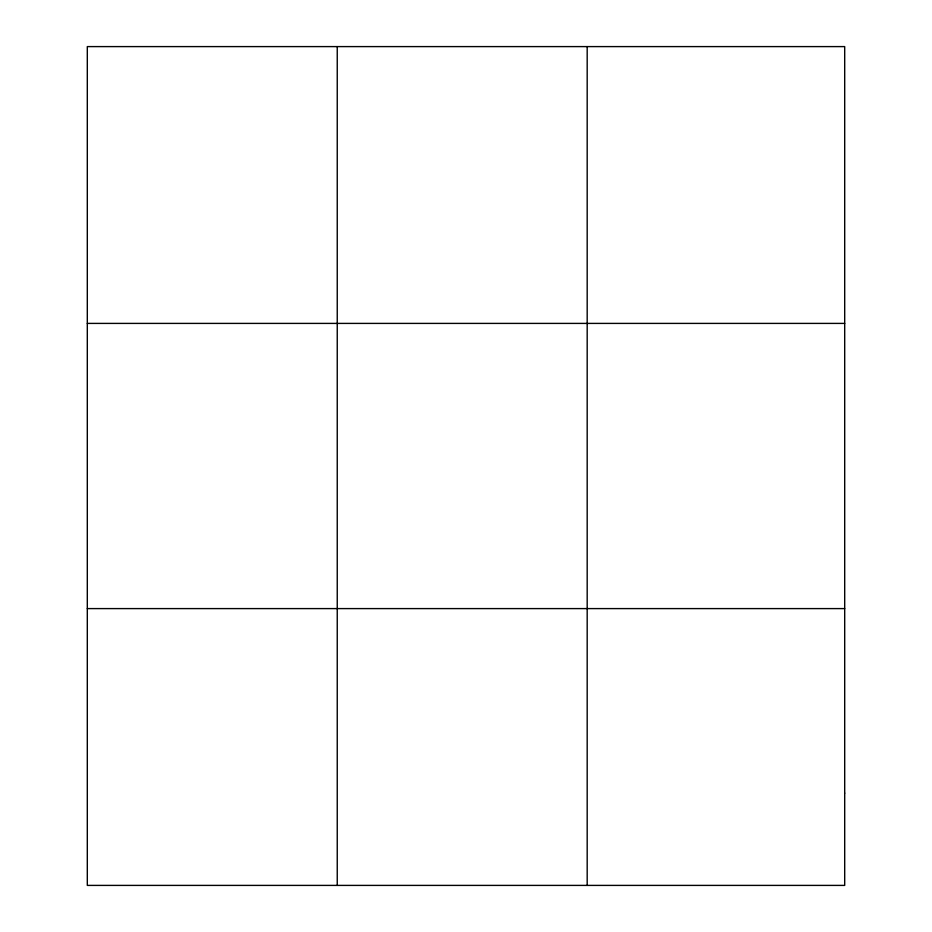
<?xml version="1.0" encoding="UTF-8"?>
<svg xmlns="http://www.w3.org/2000/svg" width="932" height="932" viewBox="0 0 932 932"><rect width="100%" height="100%" fill="white"/><g stroke="black" fill="none" stroke-linecap="round" stroke-linejoin="round"><path stroke-width="1.4" d="M337.244 885.4L337.244 46.6M587.183 885.4L587.183 46.6M87.305 323.404L844.695 323.404M87.305 608.596L844.695 608.596M844.695 793.132L844.695 885.4L87.305 885.4L87.305 46.6L844.695 46.6L844.695 793.132"/></g></svg>
